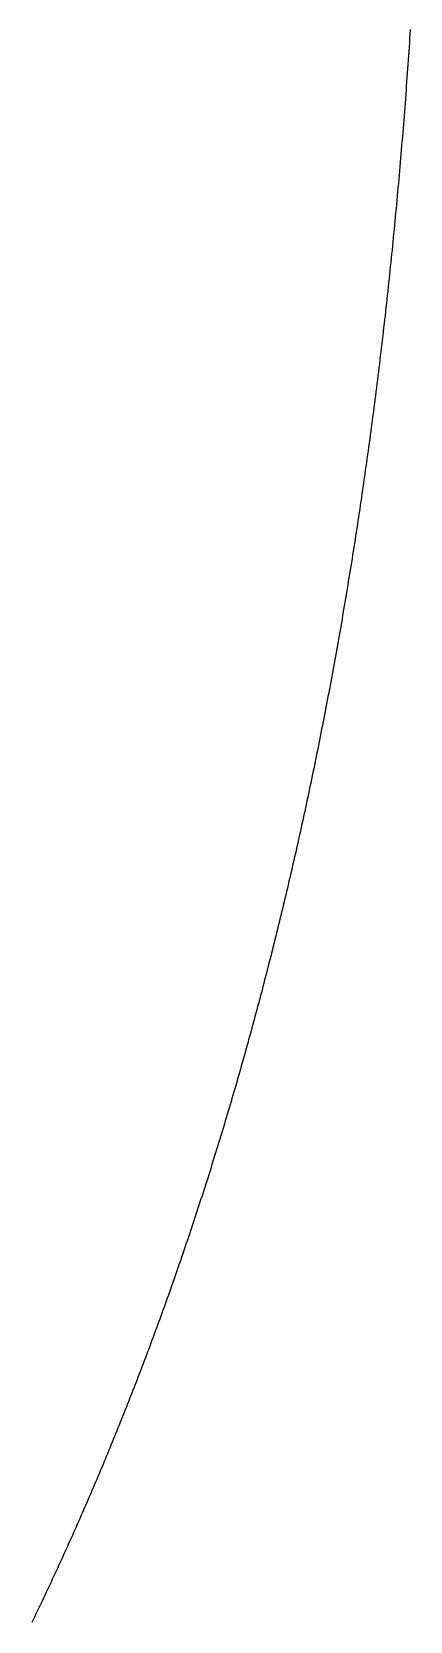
# Model space of a CAD drawing. Extents: x -14 to 314, y -178 to 13.
# Drawn here: x 71.08 to 73.65, y -167.45 to -156.67 of the extents above; entities that cross this region are included whole.
import ezdxf

# ---------------------------------------------------------------- set-up
doc = ezdxf.new("R2010")
doc.units = 0
doc.layers.add('BLACK', color=7, linetype='CONTINUOUS')

msp = doc.modelspace()

# ---------------------------------------------------------------- linework, layer by layer
at = {"layer": 'BLACK', "linetype": 'CONTINUOUS'}
for p, q in [((73.647572, -156.712599), (73.645609, -156.7421)), ((73.649517, -156.683077), (73.647572, -156.712599)), ((73.651444, -156.653513), (73.649517, -156.683077)), ((73.641629, -156.800998), (73.639613, -156.830394)), ((73.643628, -156.771559), (73.641629, -156.800998)), ((73.645609, -156.7421), (73.643628, -156.771559)), ((73.633455, -156.918418), (73.631367, -156.94769)), ((73.635525, -156.889105), (73.633455, -156.918418)), ((73.637578, -156.85977), (73.635525, -156.889105)), ((73.639613, -156.830394), (73.637578, -156.85977)), ((73.624994, -157.03534), (73.622835, -157.064488)), ((73.627137, -157.006151), (73.624994, -157.03534)), ((73.62926, -156.976941), (73.627137, -157.006151)), ((73.631367, -156.94769), (73.62926, -156.976941)), ((73.61625, -157.151766), (73.61402, -157.18079)), ((73.618463, -157.122701), (73.61625, -157.151766)), ((73.620658, -157.093615), (73.618463, -157.122701)), ((73.622835, -157.064488), (73.620658, -157.093615)), ((73.609506, -157.238756), (73.607222, -157.267698)), ((73.611771, -157.209794), (73.609506, -157.238756)), ((73.61402, -157.18079), (73.611771, -157.209794)), ((73.600266, -157.354319), (73.597911, -157.383138)), ((73.602602, -157.325479), (73.600266, -157.354319)), ((73.604921, -157.296599), (73.602602, -157.325479)), ((73.607222, -157.267698), (73.604921, -157.296599)), ((73.590745, -157.469391), (73.58832, -157.498088)), ((73.593151, -157.440674), (73.590745, -157.469391)), ((73.59554, -157.411916), (73.593151, -157.440674)), ((73.597911, -157.383138), (73.59554, -157.411916)), ((73.580943, -157.583976), (73.578449, -157.612551)), ((73.583419, -157.55538), (73.580943, -157.583976)), ((73.585879, -157.526745), (73.583419, -157.55538)), ((73.58832, -157.498088), (73.585879, -157.526745)), ((73.573408, -157.6696), (73.570862, -157.698074)), ((73.575938, -157.641086), (73.573408, -157.6696)), ((73.578449, -157.612551), (73.575938, -157.641086)), ((73.563119, -157.783335), (73.560504, -157.811689)), ((73.565718, -157.754942), (73.563119, -157.783335)), ((73.568298, -157.726528), (73.565718, -157.754942)), ((73.570862, -157.698074), (73.568298, -157.726528)), ((73.552552, -157.896588), (73.549868, -157.924821)), ((73.55522, -157.868315), (73.552552, -157.896588)), ((73.55787, -157.840022), (73.55522, -157.868315)), ((73.560504, -157.811689), (73.55787, -157.840022)), ((73.541709, -158.009361), (73.538956, -158.037475)), ((73.544446, -157.981208), (73.541709, -158.009361)), ((73.547165, -157.953035), (73.544446, -157.981208)), ((73.549868, -157.924821), (73.547165, -157.953035)), ((73.530592, -158.121656), (73.52777, -158.14965)), ((73.533397, -158.093622), (73.530592, -158.121656)), ((73.536185, -158.065568), (73.533397, -158.093622)), ((73.538956, -158.037475), (73.536185, -158.065568)), ((73.522074, -158.205559), (73.5192, -158.233475)), ((73.52493, -158.177625), (73.522074, -158.205559)), ((73.52777, -158.14965), (73.52493, -158.177625)), ((73.510477, -158.317023), (73.507535, -158.344819)), ((73.513401, -158.289206), (73.510477, -158.317023)), ((73.516309, -158.26135), (73.513401, -158.289206)), ((73.5192, -158.233475), (73.516309, -158.26135)), ((73.498608, -158.428013), (73.495598, -158.455692)), ((73.5016, -158.400315), (73.498608, -158.428013)), ((73.504576, -158.372577), (73.5016, -158.400315)), ((73.507535, -158.344819), (73.504576, -158.372577)), ((73.486468, -158.538534), (73.48339, -158.566096)), ((73.489528, -158.510953), (73.486468, -158.538534)), ((73.492572, -158.483332), (73.489528, -158.510953)), ((73.495598, -158.455692), (73.492572, -158.483332)), ((73.474058, -158.648586), (73.470913, -158.676031)), ((73.477185, -158.621122), (73.474058, -158.648586)), ((73.480297, -158.593618), (73.477185, -158.621122)), ((73.48339, -158.566096), (73.480297, -158.593618)), ((73.461379, -158.758172), (73.458166, -158.785501)), ((73.464573, -158.730824), (73.461379, -158.758172)), ((73.467752, -158.703437), (73.464573, -158.730824)), ((73.470913, -158.676031), (73.467752, -158.703437)), ((73.448431, -158.867294), (73.445152, -158.894507)), ((73.451693, -158.840062), (73.448431, -158.867294)), ((73.454939, -158.812791), (73.451693, -158.840062)), ((73.458166, -158.785501), (73.454939, -158.812791)), ((73.435217, -158.975954), (73.431871, -159.003052)), ((73.438545, -158.948837), (73.435217, -158.975954)), ((73.441858, -158.921682), (73.438545, -158.948837)), ((73.445152, -158.894507), (73.441858, -158.921682)), ((73.421737, -159.084154), (73.418325, -159.111137)), ((73.425131, -159.057152), (73.421737, -159.084154)), ((73.42851, -159.030112), (73.425131, -159.057152)), ((73.431871, -159.003052), (73.42851, -159.030112)), ((73.407992, -159.191896), (73.404514, -159.218765)), ((73.411452, -159.165008), (73.407992, -159.191896)), ((73.414897, -159.138083), (73.411452, -159.165008)), ((73.418325, -159.111137), (73.414897, -159.138083)), ((73.393982, -159.299182), (73.390438, -159.325937)), ((73.397509, -159.272408), (73.393982, -159.299182)), ((73.40102, -159.245596), (73.397509, -159.272408)), ((73.404514, -159.218765), (73.40102, -159.245596)), ((73.37971, -159.406014), (73.376101, -159.432656)), ((73.383302, -159.379353), (73.37971, -159.406014)), ((73.386879, -159.352655), (73.383302, -159.379353)), ((73.390438, -159.325937), (73.386879, -159.352655)), ((73.365176, -159.512394), (73.361501, -159.538923)), ((73.368833, -159.485846), (73.365176, -159.512394)), ((73.372476, -159.459261), (73.368833, -159.485846)), ((73.376101, -159.432656), (73.372476, -159.459261)), ((73.35038, -159.618324), (73.34664, -159.644741)), ((73.354103, -159.591888), (73.35038, -159.618324)), ((73.357811, -159.565415), (73.354103, -159.591888)), ((73.361501, -159.538923), (73.357811, -159.565415)), ((73.335325, -159.723806), (73.33152, -159.750111)), ((73.339112, -159.697482), (73.335325, -159.723806)), ((73.342885, -159.671121), (73.339112, -159.697482)), ((73.34664, -159.644741), (73.342885, -159.671121)), ((73.32001, -159.828842), (73.31614, -159.855035)), ((73.323862, -159.802629), (73.32001, -159.828842)), ((73.3277, -159.776379), (73.323862, -159.802629)), ((73.33152, -159.750111), (73.3277, -159.776379)), ((73.304437, -159.933433), (73.300503, -159.959516)), ((73.308354, -159.907331), (73.304437, -159.933433)), ((73.312256, -159.881193), (73.308354, -159.907331)), ((73.31614, -159.855035), (73.312256, -159.881193)), ((73.284608, -160.063555), (73.280595, -160.089492)), ((73.288607, -160.037583), (73.284608, -160.063555)), ((73.292588, -160.011591), (73.288607, -160.037583)), ((73.296554, -159.985563), (73.292588, -160.011591)), ((73.300503, -159.959516), (73.296554, -159.985563)), ((73.268458, -160.167155), (73.264381, -160.192982)), ((73.27252, -160.141292), (73.268458, -160.167155)), ((73.276565, -160.11541), (73.27252, -160.141292)), ((73.280595, -160.089492), (73.276565, -160.11541)), ((73.252052, -160.270317), (73.247912, -160.296035)), ((73.256178, -160.244563), (73.252052, -160.270317)), ((73.260287, -160.21879), (73.256178, -160.244563)), ((73.264381, -160.192982), (73.260287, -160.21879)), ((73.235392, -160.373043), (73.231188, -160.398652)), ((73.239581, -160.347398), (73.235392, -160.373043)), ((73.243754, -160.321734), (73.239581, -160.347398)), ((73.247912, -160.296035), (73.243754, -160.321734)), ((73.218478, -160.475334), (73.214211, -160.500836)), ((73.222731, -160.449798), (73.218478, -160.475334)), ((73.226967, -160.424243), (73.222731, -160.449798)), ((73.231188, -160.398652), (73.226967, -160.424243)), ((73.196982, -160.602588), (73.192635, -160.627963)), ((73.201312, -160.577194), (73.196982, -160.602588)), ((73.205628, -160.551766), (73.201312, -160.577194)), ((73.209927, -160.526318), (73.205628, -160.551766)), ((73.214211, -160.500836), (73.209927, -160.526318)), ((73.179502, -160.703911), (73.175092, -160.729178)), ((73.183895, -160.678624), (73.179502, -160.703911)), ((73.188273, -160.653303), (73.183895, -160.678624)), ((73.192635, -160.627963), (73.188273, -160.653303)), ((73.161771, -160.804805), (73.157298, -160.829967)), ((73.166226, -160.779626), (73.161771, -160.804805)), ((73.170667, -160.754411), (73.166226, -160.779626)), ((73.175092, -160.729178), (73.170667, -160.754411)), ((73.14379, -160.905274), (73.139255, -160.930329)), ((73.148308, -160.880201), (73.14379, -160.905274)), ((73.152811, -160.855093), (73.148308, -160.880201)), ((73.157298, -160.829967), (73.152811, -160.855093)), ((73.120963, -161.030269), (73.116353, -161.055184)), ((73.12556, -161.005319), (73.120963, -161.030269)), ((73.13014, -160.980352), (73.12556, -161.005319)), ((73.134706, -160.95535), (73.13014, -160.980352)), ((73.139255, -160.930329), (73.134706, -160.95535)), ((73.102424, -161.129786), (73.097751, -161.154596)), ((73.107083, -161.104942), (73.102424, -161.129786)), ((73.111725, -161.08008), (73.107083, -161.104942)), ((73.116353, -161.055184), (73.111725, -161.08008)), ((73.083638, -161.228884), (73.078903, -161.253589)), ((73.088358, -161.204145), (73.083638, -161.228884)), ((73.093062, -161.179388), (73.088358, -161.204145)), ((73.097751, -161.154596), (73.093062, -161.179388)), ((73.05981, -161.352165), (73.054997, -161.376748)), ((73.064605, -161.327564), (73.05981, -161.352165)), ((73.069387, -161.302929), (73.064605, -161.327564)), ((73.074152, -161.278276), (73.069387, -161.302929)), ((73.078903, -161.253589), (73.074152, -161.278276)), ((73.040471, -161.450326), (73.035597, -161.474805)), ((73.045328, -161.425828), (73.040471, -161.450326)), ((73.050171, -161.401297), (73.045328, -161.425828)), ((73.054997, -161.376748), (73.050171, -161.401297)), ((73.015953, -161.572448), (73.011005, -161.596791)), ((73.020888, -161.548072), (73.015953, -161.572448)), ((73.025806, -161.523678), (73.020888, -161.548072)), ((73.03071, -161.49925), (73.025806, -161.523678)), ((73.035597, -161.474805), (73.03071, -161.49925)), ((72.996066, -161.66968), (72.991057, -161.69392)), ((73.001061, -161.645406), (72.996066, -161.66968)), ((73.00604, -161.621115), (73.001061, -161.645406)), ((73.011005, -161.596791), (73.00604, -161.621115)), ((72.970867, -161.79064), (72.965781, -161.81476)), ((72.975936, -161.766502), (72.970867, -161.79064)), ((72.980992, -161.742331), (72.975936, -161.766502)), ((72.986031, -161.718142), (72.980992, -161.742331)), ((72.991057, -161.69392), (72.986031, -161.718142)), ((72.950435, -161.886953), (72.945289, -161.910971)), ((72.955565, -161.862916), (72.950435, -161.886953)), ((72.960681, -161.838847), (72.955565, -161.862916)), ((72.965781, -161.81476), (72.960681, -161.838847)), ((72.924556, -162.006777), (72.919336, -162.030662)), ((72.929763, -161.98286), (72.924556, -162.006777)), ((72.934952, -161.958924), (72.929763, -161.98286)), ((72.940129, -161.934957), (72.934952, -161.958924)), ((72.945289, -161.910971), (72.940129, -161.934957)), ((72.903584, -162.102179), (72.898304, -162.125964)), ((72.90885, -162.078363), (72.903584, -162.102179)), ((72.9141, -162.054528), (72.90885, -162.078363)), ((72.919336, -162.030662), (72.9141, -162.054528)), ((72.877033, -162.220864), (72.871678, -162.244531)), ((72.882373, -162.19718), (72.877033, -162.220864)), ((72.887699, -162.173464), (72.882373, -162.19718)), ((72.893008, -162.14973), (72.887699, -162.173464)), ((72.898304, -162.125964), (72.893008, -162.14973)), ((72.855525, -162.315366), (72.850109, -162.338933)), ((72.860923, -162.291782), (72.855525, -162.315366)), ((72.866309, -162.268165), (72.860923, -162.291782)), ((72.871678, -162.244531), (72.866309, -162.268165)), ((72.828304, -162.432938), (72.822816, -162.456374)), ((72.833778, -162.40947), (72.828304, -162.432938)), ((72.839236, -162.385985), (72.833778, -162.40947)), ((72.844681, -162.362468), (72.839236, -162.385985)), ((72.850109, -162.338933), (72.844681, -162.362468)), ((72.806262, -162.526547), (72.800715, -162.549884)), ((72.811795, -162.503178), (72.806262, -162.526547)), ((72.817312, -162.479792), (72.811795, -162.503178)), ((72.822816, -162.456374), (72.817312, -162.479792)), ((72.778379, -162.643002), (72.772757, -162.666224)), ((72.783984, -162.619763), (72.778379, -162.643002)), ((72.789577, -162.596492), (72.783984, -162.619763)), ((72.795153, -162.573204), (72.789577, -162.596492)), ((72.800715, -162.549884), (72.795153, -162.573204)), ((72.750128, -162.758853), (72.744434, -162.781946)), ((72.755808, -162.735729), (72.750128, -162.758853)), ((72.761472, -162.712587), (72.755808, -162.735729)), ((72.767123, -162.689414), (72.761472, -162.712587)), ((72.772757, -162.666224), (72.767123, -162.689414)), ((72.727264, -162.851092), (72.721512, -162.874088)), ((72.733003, -162.828065), (72.727264, -162.851092)), ((72.738725, -162.805021), (72.733003, -162.828065)), ((72.744434, -162.781946), (72.738725, -162.805021)), ((72.698357, -162.965843), (72.692531, -162.988725)), ((72.704167, -162.942944), (72.698357, -162.965843)), ((72.709964, -162.920014), (72.704167, -162.942944)), ((72.715744, -162.897066), (72.709964, -162.920014)), ((72.721512, -162.874088), (72.715744, -162.897066)), ((72.669085, -163.079999), (72.663189, -163.102754)), ((72.674969, -163.057213), (72.669085, -163.079999)), ((72.680837, -163.03441), (72.674969, -163.057213)), ((72.686692, -163.011576), (72.680837, -163.03441)), ((72.692531, -162.988725), (72.686692, -163.011576)), ((72.645408, -163.170889), (72.639454, -163.193549)), ((72.65135, -163.148199), (72.645408, -163.170889)), ((72.657276, -163.125492), (72.65135, -163.148199)), ((72.663189, -163.102754), (72.657276, -163.125492)), ((72.615488, -163.283963), (72.60946, -163.30651)), ((72.6215, -163.261398), (72.615488, -163.283963)), ((72.6275, -163.238804), (72.6215, -163.261398)), ((72.633483, -163.216192), (72.6275, -163.238804)), ((72.639454, -163.193549), (72.633483, -163.216192)), ((72.585206, -163.39645), (72.579108, -163.418873)), ((72.591292, -163.373997), (72.585206, -163.39645)), ((72.597362, -163.351528), (72.591292, -163.373997)), ((72.603419, -163.329028), (72.597362, -163.351528)), ((72.60946, -163.30651), (72.603419, -163.329028)), ((72.554568, -163.508341), (72.548396, -163.530653)), ((72.560724, -163.486013), (72.554568, -163.508341)), ((72.566867, -163.463654), (72.560724, -163.486013)), ((72.572994, -163.441278), (72.566867, -163.463654)), ((72.579108, -163.418873), (72.572994, -163.441278)), ((72.523571, -163.619652), (72.51733, -163.641841)), ((72.5298, -163.597434), (72.523571, -163.619652)), ((72.536012, -163.575199), (72.5298, -163.597434)), ((72.542212, -163.552935), (72.536012, -163.575199)), ((72.548396, -163.530653), (72.542212, -163.552935)), ((72.49222, -163.730374), (72.485906, -163.752453)), ((72.498518, -163.708279), (72.49222, -163.730374)), ((72.504803, -163.686154), (72.498518, -163.708279)), ((72.511073, -163.664012), (72.504803, -163.686154)), ((72.51733, -163.641841), (72.511073, -163.664012)), ((72.460512, -163.840522), (72.454129, -163.862479)), ((72.466883, -163.818537), (72.460512, -163.840522)), ((72.473237, -163.796534), (72.466883, -163.818537)), ((72.47958, -163.774502), (72.473237, -163.796534)), ((72.485906, -163.752453), (72.47958, -163.774502)), ((72.434892, -163.928223), (72.428453, -163.950088)), ((72.441319, -163.906329), (72.434892, -163.928223)), ((72.44773, -163.884419), (72.441319, -163.906329)), ((72.454129, -163.862479), (72.44773, -163.884419)), ((72.402551, -164.037329), (72.396039, -164.059086)), ((72.409046, -164.015556), (72.402551, -164.037329)), ((72.41553, -163.993754), (72.409046, -164.015556)), ((72.421997, -163.971935), (72.41553, -163.993754)), ((72.428453, -163.950088), (72.421997, -163.971935)), ((72.369856, -164.145871), (72.363276, -164.167507)), ((72.376423, -164.124206), (72.369856, -164.145871)), ((72.382975, -164.102524), (72.376423, -164.124206)), ((72.389515, -164.080813), (72.382975, -164.102524)), ((72.396039, -164.059086), (72.389515, -164.080813)), ((72.336812, -164.253839), (72.330161, -164.275368)), ((72.343448, -164.232293), (72.336812, -164.253839)), ((72.350072, -164.210718), (72.343448, -164.232293)), ((72.35668, -164.189127), (72.350072, -164.210718)), ((72.363276, -164.167507), (72.35668, -164.189127)), ((72.303418, -164.361247), (72.296698, -164.382658)), ((72.310125, -164.339808), (72.303418, -164.361247)), ((72.316817, -164.318353), (72.310125, -164.339808)), ((72.323497, -164.296869), (72.316817, -164.318353)), ((72.330161, -164.275368), (72.323497, -164.296869)), ((72.269677, -164.468089), (72.262886, -164.489394)), ((72.276452, -164.446768), (72.269677, -164.468089)), ((72.283215, -164.425419), (72.276452, -164.446768)), ((72.289963, -164.404052), (72.283215, -164.425419)), ((72.296698, -164.382658), (72.289963, -164.404052)), ((72.228728, -164.595566), (72.221854, -164.616737)), ((72.235586, -164.574378), (72.228728, -164.595566)), ((72.242433, -164.553163), (72.235586, -164.574378)), ((72.249264, -164.531931), (72.242433, -164.553163)), ((72.256082, -164.51067), (72.249264, -164.531931)), ((72.262886, -164.489394), (72.256082, -164.51067)), ((72.194222, -164.701189), (72.187281, -164.722244)), ((72.201152, -164.680106), (72.194222, -164.701189)), ((72.208066, -164.659007), (72.201152, -164.680106)), ((72.214967, -164.63788), (72.208066, -164.659007)), ((72.221854, -164.616737), (72.214967, -164.63788)), ((72.159373, -164.806255), (72.152361, -164.827205)), ((72.16637, -164.785288), (72.159373, -164.806255)), ((72.173355, -164.764293), (72.16637, -164.785288)), ((72.180324, -164.743282), (72.173355, -164.764293)), ((72.187281, -164.722244), (72.180324, -164.743282)), ((72.124178, -164.910777), (72.117099, -164.931613)), ((72.131246, -164.889914), (72.124178, -164.910777)), ((72.138297, -164.869035), (72.131246, -164.889914)), ((72.145337, -164.848128), (72.138297, -164.869035)), ((72.152361, -164.827205), (72.145337, -164.848128)), ((72.088642, -165.014749), (72.081493, -165.035481)), ((72.095776, -164.994), (72.088642, -165.014749)), ((72.102898, -164.973225), (72.095776, -164.994)), ((72.110005, -164.952432), (72.102898, -164.973225)), ((72.117099, -164.931613), (72.110005, -164.952432)), ((72.052762, -165.118184), (72.045546, -165.138802)), ((72.059966, -165.097538), (72.052762, -165.118184)), ((72.067155, -165.076876), (72.059966, -165.097538)), ((72.074332, -165.056187), (72.067155, -165.076876)), ((72.081493, -165.035481), (72.074332, -165.056187)), ((72.009256, -165.24159), (72.001958, -165.26208)), ((72.016542, -165.221073), (72.009256, -165.24159)), ((72.023813, -165.20054), (72.016542, -165.221073)), ((72.031071, -165.179981), (72.023813, -165.20054)), ((72.038315, -165.159405), (72.031071, -165.179981)), ((72.045546, -165.138802), (72.038315, -165.159405)), ((71.972628, -165.343836), (71.96526, -165.364224)), ((71.97998, -165.323432), (71.972628, -165.343836)), ((71.98732, -165.303001), (71.97998, -165.323432)), ((71.994645, -165.282553), (71.98732, -165.303001)), ((72.001958, -165.26208), (71.994645, -165.282553)), ((71.935658, -165.445554), (71.928225, -165.465831)), ((71.94308, -165.425251), (71.935658, -165.445554)), ((71.950486, -165.404932), (71.94308, -165.425251)), ((71.957881, -165.384586), (71.950486, -165.404932)), ((71.96526, -165.364224), (71.957881, -165.384586)), ((71.898352, -165.546738), (71.890849, -165.566914)), ((71.905839, -165.526545), (71.898352, -165.546738)), ((71.913315, -165.506327), (71.905839, -165.526545)), ((71.920776, -165.486092), (71.913315, -165.506327)), ((71.928225, -165.465831), (71.920776, -165.486092)), ((71.853137, -165.667465), (71.845553, -165.687515)), ((71.860706, -165.647398), (71.853137, -165.667465)), ((71.868263, -165.627306), (71.860706, -165.647398)), ((71.875804, -165.607198), (71.868263, -165.627306)), ((71.883334, -165.587064), (71.875804, -165.607198)), ((71.890849, -165.566914), (71.883334, -165.587064)), ((71.815087, -165.767497), (71.807437, -165.787438)), ((71.822724, -165.74753), (71.815087, -165.767497)), ((71.830347, -165.727548), (71.822724, -165.74753)), ((71.837958, -165.707539), (71.830347, -165.727548)), ((71.845553, -165.687515), (71.837958, -165.707539)), ((71.768983, -165.886845), (71.761253, -165.906662)), ((71.776702, -165.867003), (71.768983, -165.886845)), ((71.784405, -165.847145), (71.776702, -165.867003)), ((71.792096, -165.827262), (71.784405, -165.847145)), ((71.799772, -165.807363), (71.792096, -165.827262)), ((71.807437, -165.787438), (71.799772, -165.807363)), ((71.730196, -165.98573), (71.722397, -166.005448)), ((71.737979, -165.965996), (71.730196, -165.98573)), ((71.745751, -165.946237), (71.737979, -165.965996)), ((71.753508, -165.926462), (71.745751, -165.946237)), ((71.761253, -165.906662), (71.753508, -165.926462)), ((71.683208, -166.103716), (71.67533, -166.123311)), ((71.691072, -166.084106), (71.683208, -166.103716)), ((71.698924, -166.06447), (71.691072, -166.084106)), ((71.706761, -166.044818), (71.698924, -166.06447)), ((71.714587, -166.025141), (71.706761, -166.044818)), ((71.722397, -166.005448), (71.714587, -166.025141)), ((71.643684, -166.201478), (71.63574, -166.220966)), ((71.651616, -166.181964), (71.643684, -166.201478)), ((71.659533, -166.162435), (71.651616, -166.181964)), ((71.667439, -166.142881), (71.659533, -166.162435)), ((71.67533, -166.123311), (71.667439, -166.142881)), ((71.595816, -166.318118), (71.587793, -166.337485)), ((71.603828, -166.298726), (71.595816, -166.318118)), ((71.611825, -166.279319), (71.603828, -166.298726)), ((71.619811, -166.259887), (71.611825, -166.279319)), ((71.627781, -166.240439), (71.619811, -166.259887)), ((71.63574, -166.220966), (71.627781, -166.240439)), ((71.555562, -166.41476), (71.54747, -166.434031)), ((71.563638, -166.395474), (71.555562, -166.41476)), ((71.571704, -166.376163), (71.563638, -166.395474)), ((71.579754, -166.356836), (71.571704, -166.376163)), ((71.587793, -166.337485), (71.579754, -166.356836)), ((71.506817, -166.53007), (71.498646, -166.549221)), ((71.514973, -166.510904), (71.506817, -166.53007)), ((71.523118, -166.491714), (71.514973, -166.510904)), ((71.531248, -166.472507), (71.523118, -166.491714)), ((71.539367, -166.453277), (71.531248, -166.472507)), ((71.54747, -166.434031), (71.539367, -166.453277)), ((71.457596, -166.644662), (71.449345, -166.663693)), ((71.465832, -166.625615), (71.457596, -166.644662)), ((71.474056, -166.606544), (71.465832, -166.625615)), ((71.482265, -166.587458), (71.474056, -166.606544)), ((71.490463, -166.568347), (71.482265, -166.587458)), ((71.498646, -166.549221), (71.490463, -166.568347)), ((71.416214, -166.739612), (71.407899, -166.75854)), ((71.424517, -166.72066), (71.416214, -166.739612)), ((71.432806, -166.701692), (71.424517, -166.72066)), ((71.441083, -166.6827), (71.432806, -166.701692)), ((71.449345, -166.663693), (71.441083, -166.6827)), ((71.366121, -166.852898), (71.357727, -166.871708)), ((71.374504, -166.834064), (71.366121, -166.852898)), ((71.382871, -166.815214), (71.374504, -166.834064)), ((71.391228, -166.796341), (71.382871, -166.815214)), ((71.399569, -166.777452), (71.391228, -166.796341)), ((71.407899, -166.75854), (71.399569, -166.777452)), ((71.315554, -166.965478), (71.307081, -166.984172)), ((71.324016, -166.946762), (71.315554, -166.965478)), ((71.332462, -166.92803), (71.324016, -166.946762)), ((71.340898, -166.909274), (71.332462, -166.92803)), ((71.349318, -166.890503), (71.340898, -166.909274)), ((71.357727, -166.871708), (71.349318, -166.890503)), ((71.273054, -167.058758), (71.264514, -167.077358)), ((71.28158, -167.040143), (71.273054, -167.058758)), ((71.290094, -167.021504), (71.28158, -167.040143)), ((71.298593, -167.002849), (71.290094, -167.021504)), ((71.307081, -166.984172), (71.298593, -167.002849)), ((71.22162, -167.170057), (71.213001, -167.188541)), ((71.230224, -167.151557), (71.22162, -167.170057)), ((71.238817, -167.133035), (71.230224, -167.151557)), ((71.247395, -167.114496), (71.238817, -167.133035)), ((71.255962, -167.095935), (71.247395, -167.114496)), ((71.264514, -167.077358), (71.255962, -167.095935)), ((71.169713, -167.280664), (71.161016, -167.299033)), ((71.178396, -167.262279), (71.169713, -167.280664)), ((71.187068, -167.243872), (71.178396, -167.262279)), ((71.195725, -167.225449), (71.187068, -167.243872)), ((71.20437, -167.207003), (71.195725, -167.225449)), ((71.213001, -167.188541), (71.20437, -167.207003)), ((71.117336, -167.390582), (71.10856, -167.408837)), ((71.126097, -167.372312), (71.117336, -167.390582)), ((71.134847, -167.354019), (71.126097, -167.372312)), ((71.143583, -167.33571), (71.134847, -167.354019)), ((71.152307, -167.317379), (71.143583, -167.33571)), ((71.161016, -167.299033), (71.152307, -167.317379)), ((71.09097, -167.445286), (71.082156, -167.463481)), ((71.099772, -167.427069), (71.09097, -167.445286)), ((71.10856, -167.408837), (71.099772, -167.427069))]:
    msp.add_line(p, q, dxfattribs=at)

doc.saveas('drawing.dxf')
